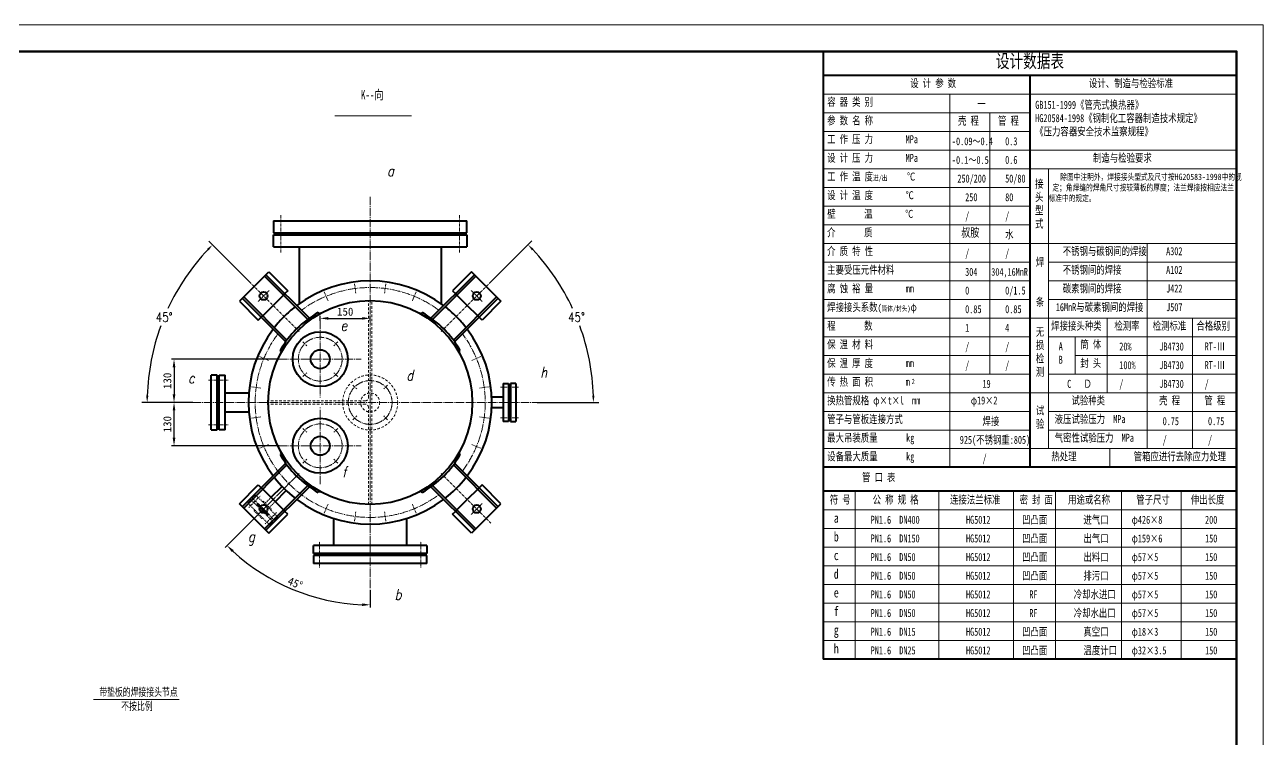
# Model space of a CAD drawing. Extents: x 371 to 12807, y -1551 to 3910.
# Drawn here: x 9093 to 12807, y 1765 to 3910 of the extents above; entities that cross this region are included whole.
import ezdxf

# ---------------------------------------------------------------- set-up
doc = ezdxf.new("R2010")
doc.units = 0
doc.header["$LTSCALE"] = 10
doc.header["$PDMODE"] = 1
for name, pattern in [('XX-L', [1.25, 0.75, -0.5]), ('XX-S', [0.5, 0.3, -0.2]), ('ZXX-L', [3.28, 2.5, -0.3, 0.18, -0.3]), ('ZXX-S', [1.27, 0.75, -0.2, 0.12, -0.2])]:
    doc.linetypes.add(name, pattern=pattern)
doc.layers.get('Defpoints').update_dxf_attribs({"linetype": 'CONTINUOUS'})
doc.layers.add('7标注层', color=4, linetype='CONTINUOUS')
for name, color, linetype, lineweight in [('A 粗实线', 1, 'CONTINUOUS', 40), ('B 细实线', 7, 'CONTINUOUS', 18), ('C 文 字', 2, 'CONTINUOUS', 20), ('D 短中心线', 3, 'ZXX-S', 18), ('E 长中心线', 3, 'ZXX-L', 18), ('F 短虚线', 6, 'XX-S', 20), ('G 长虚线', 6, 'XX-L', 20), ('J 标注尺寸', 2, 'CONTINUOUS', 18)]:
    doc.layers.add(name, color=color, linetype=linetype, lineweight=lineweight)
doc.styles.add('HZTXT', font='SIMFANG.TTF', dxfattribs={"width": 0.75})
doc.styles.add('ITALICT', font='ITALICT.shx', dxfattribs={"width": 0.7})
doc.styles.get("Standard").update_dxf_attribs({"font": 'SIMFANG.TTF'})
doc.styles.add('TH_GBDIM', font='romans.shx', dxfattribs={"width": 0.8, "bigfont": 'gbcbig.shx'})
doc.styles.add('标题中文', font='SIMFANG.TTF', dxfattribs={"width": 0.7})
doc.dimstyles.new('TH_GBDIM', dxfattribs={"dimscale": 8, "dimtxt": 3.5, "dimasz": 2.5, "dimexe": 2, "dimexo": 0, "dimgap": 1.5, "dimtad": 1, "dimtih": 1, "dimtoh": 1, "dimdec": 1, "dimzin": 0, "dimdsep": 46, "dimtxsty": 'TH_GBDIM', "dimcen": 2.5, "dimclrd": 130, "dimclre": 130, "dimclrt": 3, "dimadec": 0, "dimazin": 2, "dimtfac": 0.714286, "dimtdec": 1, "dimtmove": 0, "dimatfit": 3, "dimfxl": 0, "dimtolj": 1, "dimtzin": 0, "dimlwd": -1, "dimlwe": -1, "dimarcsym": 0})
doc.dimstyles.new('通用标注4.0', dxfattribs={"dimscale": 8, "dimtxt": 3, "dimasz": 3, "dimexe": 1, "dimexo": 0, "dimgap": 1, "dimtad": 1, "dimdec": 0, "dimzin": 0, "dimdsep": 46, "dimtxsty": 'Standard', "dimcen": 0, "dimadec": 0, "dimazin": 0, "dimtfac": 0.375, "dimtdec": 0, "dimtmove": 2, "dimatfit": 3, "dimfxl": 0, "dimtzin": 0, "dimarcsym": 0})

# ---------------------------------------------------------------- blocks, each defined once
blk = doc.blocks.new('*D67')
at = {"layer": 'C 文 字', "color": 0, "lineweight": -2}
for p, q in [((9776.6, 2424), (9693.7, 2341)), ((10128.7, 2213.2), (10128.7, 2160.8))]:
    blk.add_line(p, q, dxfattribs=at)
blk.add_arc((10128.7, 2776), 607.2, 227.2649, 267.7351, dxfattribs=at)
at = {"layer": 'C 文 字', "color": 0}
for points in [[(9713.8, 2327.1), (9719.4, 2332.9), (9699.3, 2346.7)], [(10104.7, 2173.3), (10104.6, 2165.3), (10128.7, 2168.8)]]:
    blk.add_solid(points, dxfattribs=at)
at = {"layer": 'Defpoints', "color": 0}
for p in [(10128.7, 3425.8), (9912.3, 2559.6), (9776.6, 2424), (9825.1, 2250.2), (10128.7, 2213.2)]:
    blk.add_point(p, dxfattribs=at)
at = {"layer": 'C 文 字', "color": 0, "insert": (9904, 2233.5), "char_height": 24, "attachment_point": 5, "rotation": 337.5}
blk.add_mtext('45°', dxfattribs=at)
blk = doc.blocks.new('*D62')
at = {"layer": '7标注层', "color": 130}
for p, q in [((9766.6, 3138), (9644.4, 3260.3)), ((9596.9, 2776), (9443.7, 2776))]:
    blk.add_line(p, q, dxfattribs=at)
for start, end in [(136.7132, 155.0674), (159.8906, 178.2868)]:
    blk.add_arc((10128.7, 2776), 668.9, start, end, dxfattribs=at)
for points in [[(9639.3, 3237), (9644.1, 3232.3), (9655.7, 3249)], [(9463.4, 2796), (9456.7, 2796.1), (9459.7, 2776)]]:
    blk.add_solid(points, dxfattribs=at)
at = {"layer": 'Defpoints', "color": 0}
for p in [(9766.6, 3138), (9549.4, 3110.5), (9916.5, 2988.1), (9596.9, 2776), (10629.7, 2776)]:
    blk.add_point(p, dxfattribs=at)
at = {"layer": '7标注层', "color": 3, "insert": (9510.7, 3032), "char_height": 28, "attachment_point": 5, "style": 'TH_GBDIM'}
blk.add_mtext('\\A1;45%%d{}{}', dxfattribs=at)
blk = doc.blocks.new('*D63')
at = {"layer": '7标注层', "color": 130}
for p, q in [((10490.7, 3138), (10613.4, 3260.8)), ((10629.7, 2776), (10814.2, 2776))]:
    blk.add_line(p, q, dxfattribs=at)
for start, end in [(24.9302, 43.2885), (1.7115, 20.1118)]:
    blk.add_arc((10128.7, 2776), 669.6, start, end, dxfattribs=at)
for points in [[(10613.7, 3232.8), (10618.4, 3237.4), (10602.1, 3249.5)], [(10801.3, 2796.1), (10794.6, 2796), (10798.2, 2776)]]:
    blk.add_solid(points, dxfattribs=at)
at = {"layer": 'Defpoints', "color": 0}
for p in [(10490.7, 3138), (10340.8, 2988.1), (10775.4, 2949.3), (9596.9, 2776), (10629.7, 2776)]:
    blk.add_point(p, dxfattribs=at)
at = {"layer": '7标注层', "color": 3, "insert": (10747.3, 3032.2), "char_height": 28, "attachment_point": 5, "style": 'TH_GBDIM'}
blk.add_mtext('\\A1;45%%d{}{}', dxfattribs=at)
blk = doc.blocks.new('*D64')
at = {"layer": 'C 文 字', "color": 0, "lineweight": -2}
for p, q in [((9978.9, 3021.3), (9978.9, 3036.5)), ((10002.9, 3028.5), (10104.7, 3028.5)), ((10128.7, 3021.3), (10128.7, 3036.5))]:
    blk.add_line(p, q, dxfattribs=at)
at = {"layer": 'C 文 字', "color": 0}
for points in [[(10002.9, 3032.5), (10002.9, 3024.5), (9978.9, 3028.5)], [(10104.7, 3032.5), (10104.7, 3024.5), (10128.7, 3028.5)]]:
    blk.add_solid(points, dxfattribs=at)
at = {"layer": 'Defpoints', "color": 0}
for p in [(9978.9, 3021.3), (10128.7, 3028.5), (10128.7, 3021.3)]:
    blk.add_point(p, dxfattribs=at)
at = {"layer": 'C 文 字', "color": 0, "insert": (10053.8, 3048.5), "char_height": 24, "attachment_point": 5}
blk.add_mtext('150', dxfattribs=at)
blk = doc.blocks.new('*D65')
at = {"layer": 'C 文 字', "color": 0, "lineweight": -2}
for p, q in [((9855.8, 2906), (9532.3, 2906)), ((9540.3, 2882), (9540.3, 2800)), ((9596.9, 2776), (9532.3, 2776))]:
    blk.add_line(p, q, dxfattribs=at)
at = {"layer": 'C 文 字', "color": 0}
for points in [[(9536.3, 2882), (9544.3, 2882), (9540.3, 2906)], [(9536.3, 2800), (9544.3, 2800), (9540.3, 2776)]]:
    blk.add_solid(points, dxfattribs=at)
at = {"layer": 'Defpoints', "color": 0}
for p in [(9855.8, 2906), (9540.3, 2776), (9596.9, 2776)]:
    blk.add_point(p, dxfattribs=at)
at = {"layer": 'C 文 字', "color": 0, "insert": (9520.3, 2841), "char_height": 24, "attachment_point": 5, "rotation": 90}
blk.add_mtext('130', dxfattribs=at)
blk = doc.blocks.new('*D66')
at = {"layer": 'C 文 字', "color": 0, "lineweight": -2}
for p, q in [((9596.9, 2776), (9532.3, 2776)), ((9540.3, 2670), (9540.3, 2752)), ((9855.8, 2646), (9532.3, 2646))]:
    blk.add_line(p, q, dxfattribs=at)
at = {"layer": 'C 文 字', "color": 0}
for points in [[(9536.3, 2752), (9544.3, 2752), (9540.3, 2776)], [(9536.3, 2670), (9544.3, 2670), (9540.3, 2646)]]:
    blk.add_solid(points, dxfattribs=at)
at = {"layer": 'Defpoints', "color": 0}
for p in [(9540.3, 2776), (9596.9, 2776), (9855.8, 2646)]:
    blk.add_point(p, dxfattribs=at)
at = {"layer": 'C 文 字', "color": 0, "insert": (9520.3, 2711), "char_height": 24, "attachment_point": 5, "rotation": 90}
blk.add_mtext('130', dxfattribs=at)

msp = doc.modelspace()

# ---------------------------------------------------------------- linework, layer by layer
at = {"layer": 'A 粗实线'}
for p, q in [((11487.21, 3829.6), (11487.21, 2005.51)), ((12727.21, 3757.46), (11487.21, 3757.46)), ((12107.21, 3757.46), (12107.21, 2581.46)), ((9838.66, 3321.01), (10418.66, 3321.01)), ((9838.66, 3321.01), (9838.66, 3285.01)), ((10418.66, 3285.01), (10418.66, 3321.01)), ((9838.66, 3285.01), (10418.66, 3285.01)), ((9838.66, 3279.01), (10418.66, 3279.01)), ((9838.66, 3243.01), (9838.66, 3279.01)), ((9883.66, 3285.01), (9883.66, 3282.01)), ((9883.66, 3282.01), (10373.66, 3282.01)), ((9883.66, 3282.01), (10373.66, 3282.01)), ((9883.66, 3279.01), (9883.66, 3282.01)), ((10373.66, 3282.01), (10373.66, 3285.01)), ((10373.66, 3282.01), (10373.66, 3279.01)), ((10418.66, 3279.01), (10418.66, 3243.01)), ((9838.66, 3243.01), (10418.66, 3243.01)), ((9915.66, 3243.01), (9915.66, 3072.42)), ((10341.66, 3243.01), (10341.66, 3072.42)), ((9780.77, 3123.91), (9824.96, 3168.1)), ((9946.25, 3029.13), (9816.12, 3159.26)), ((9824.96, 3168.1), (9881.53, 3111.53)), ((10311.07, 3029.13), (10441.2, 3159.26)), ((10432.36, 3168.1), (10375.8, 3111.53)), ((10476.56, 3123.91), (10432.36, 3168.1)), ((9780.77, 3123.91), (9736.57, 3079.71)), ((9941.36, 3025.54), (9811.88, 3155.02)), ((10315.96, 3025.54), (10445.45, 3155.02)), ((10476.56, 3123.91), (10520.75, 3079.71)), ((9875.54, 2958.42), (9745.41, 3088.55)), ((9879.14, 2963.31), (9749.65, 3092.79)), ((9868.45, 3098.45), (9837.33, 3067.34)), ((9872.69, 3102.69), (9868.45, 3098.45)), ((9881.53, 3111.53), (9872.69, 3102.69)), ((10375.8, 3111.53), (10384.63, 3102.69)), ((10378.19, 2963.31), (10507.67, 3092.79)), ((10381.78, 2958.42), (10511.91, 3088.55)), ((10384.63, 3102.69), (10388.88, 3098.45)), ((10388.88, 3098.45), (10419.99, 3067.34)), ((9736.57, 3079.71), (9793.14, 3023.14)), ((9806.22, 3036.23), (9837.33, 3067.34)), ((9975.57, 3040.96), (9972.56, 3046.15)), ((10281.76, 3040.96), (10284.76, 3046.15)), ((10451.1, 3036.23), (10419.99, 3067.34)), ((10520.75, 3079.71), (10464.18, 3023.14)), ((9793.14, 3023.14), (9801.98, 3031.98)), ((9801.98, 3031.98), (9806.22, 3036.23)), ((10455.35, 3031.98), (10451.1, 3036.23)), ((10464.18, 3023.14), (10455.35, 3031.98)), ((9863.71, 2929.11), (9858.52, 2932.11)), ((10393.61, 2929.11), (10398.81, 2932.11)), ((9651.66, 2693.51), (9651.66, 2858.51)), ((9669.66, 2858.51), (9651.66, 2858.51)), ((9669.66, 2693.51), (9669.66, 2858.51)), ((9672.66, 2827.01), (9669.66, 2827.01)), ((9672.66, 2725.01), (9672.66, 2827.01)), ((9672.66, 2827.01), (9675.66, 2827.01)), ((9672.66, 2725.01), (9672.66, 2827.01)), ((9675.66, 2693.51), (9675.66, 2858.51)), ((9675.66, 2858.51), (9693.66, 2858.51)), ((9693.66, 2693.51), (9693.66, 2858.51)), ((10527.98, 2833.51), (10527.98, 2718.51)), ((10527.98, 2833.51), (10543.98, 2833.51)), ((10543.98, 2833.51), (10543.98, 2718.51)), ((10549.98, 2833.51), (10549.98, 2718.51)), ((10565.98, 2833.51), (10549.98, 2833.51)), ((10565.98, 2833.51), (10565.98, 2718.51)), ((9693.66, 2804.51), (9764.78, 2804.51)), ((10527.98, 2792.01), (10493.31, 2792.01)), ((10543.98, 2810.01), (10546.98, 2810.01)), ((10546.98, 2810.01), (10546.98, 2742.01)), ((10546.98, 2810.01), (10546.98, 2742.01)), ((10549.98, 2810.01), (10546.98, 2810.01)), ((10527.98, 2760.01), (10493.31, 2760.01)), ((9669.66, 2725.01), (9672.66, 2725.01)), ((9675.66, 2725.01), (9672.66, 2725.01)), ((9693.66, 2747.51), (9764.78, 2747.51)), ((10543.98, 2718.51), (10527.98, 2718.51)), ((10546.98, 2742.01), (10543.98, 2742.01)), ((10546.98, 2742.01), (10549.98, 2742.01)), ((10549.98, 2718.51), (10565.98, 2718.51)), ((9651.66, 2693.51), (9669.66, 2693.51)), ((9693.66, 2693.51), (9675.66, 2693.51)), ((9863.71, 2622.92), (9858.52, 2619.91)), ((10393.61, 2622.92), (10398.81, 2619.91)), ((9875.54, 2593.6), (9745.41, 2463.47)), ((9879.14, 2588.71), (9749.65, 2459.23)), ((10378.19, 2588.71), (10507.67, 2459.23)), ((10381.78, 2593.6), (10511.91, 2463.47)), ((12727.21, 2581.46), (11487.21, 2581.46)), ((9736.57, 2472.31), (9793.14, 2528.88)), ((9793.14, 2528.88), (9801.98, 2520.04)), ((9941.36, 2526.49), (9811.88, 2397)), ((10315.96, 2526.49), (10445.45, 2397)), ((10464.18, 2528.88), (10455.35, 2520.04)), ((10520.75, 2472.31), (10464.18, 2528.88)), ((9801.98, 2520.04), (9806.22, 2515.8)), ((9801.98, 2520.04), (9806.22, 2515.8)), ((9806.22, 2515.8), (9837.33, 2484.68)), ((9806.22, 2515.8), (9837.33, 2484.68)), ((9946.25, 2522.89), (9816.12, 2392.76)), ((9830.97, 2491.05), (9864.28, 2524.36)), ((9843.7, 2478.32), (9877.01, 2511.63)), ((9975.57, 2511.06), (9972.56, 2505.87)), ((10281.76, 2511.06), (10284.76, 2505.87)), ((10311.07, 2522.89), (10441.2, 2392.76)), ((10451.1, 2515.8), (10419.99, 2484.68)), ((10455.35, 2520.04), (10451.1, 2515.8)), ((12727.21, 2509.51), (11487.21, 2509.51)), ((9780.77, 2428.11), (9736.57, 2472.31)), ((9822.13, 2437.66), (9790.31, 2469.48)), ((9812.59, 2447.21), (9799.86, 2459.93)), ((9812.59, 2447.21), (9799.86, 2459.93)), ((9868.45, 2453.57), (9837.33, 2484.68)), ((9868.45, 2453.57), (9837.33, 2484.68)), ((9872.69, 2449.33), (9868.45, 2453.57)), ((10384.63, 2449.33), (10388.88, 2453.57)), ((10388.88, 2453.57), (10419.99, 2484.68)), ((10476.56, 2428.11), (10520.75, 2472.31)), ((9780.77, 2428.11), (9824.96, 2383.92)), ((9824.96, 2383.92), (9881.53, 2440.49)), ((9827.79, 2407.96), (9837.69, 2417.86)), ((9851.83, 2432), (9841.93, 2422.1)), ((9881.53, 2440.49), (9872.69, 2449.33)), ((10019.16, 2347.01), (10019.16, 2427.82)), ((10238.16, 2347.01), (10238.16, 2427.82)), ((10375.8, 2440.49), (10384.63, 2449.33)), ((10432.36, 2383.92), (10375.8, 2440.49)), ((10476.56, 2428.11), (10432.36, 2383.92)), ((10298.66, 2347.01), (9958.66, 2347.01)), ((9958.66, 2323.01), (9958.66, 2347.01)), ((10298.66, 2347.01), (10298.66, 2323.01)), ((10298.66, 2323.01), (9958.66, 2323.01)), ((10298.66, 2317.01), (9958.66, 2317.01)), ((9958.66, 2317.01), (9958.66, 2293.01)), ((9994.66, 2320.01), (9994.66, 2323.01)), ((10262.66, 2320.01), (9994.66, 2320.01)), ((10262.66, 2320.01), (9994.66, 2320.01)), ((9994.66, 2320.01), (9994.66, 2317.01)), ((10262.66, 2323.01), (10262.66, 2320.01)), ((10262.66, 2317.01), (10262.66, 2320.01)), ((10298.66, 2293.01), (10298.66, 2317.01)), ((10298.66, 2293.01), (9958.66, 2293.01)), ((12727.21, 2005.51), (11487.21, 2005.51))]:
    msp.add_line(p, q, dxfattribs=at)
at = {"layer": 'A 粗实线', "color": 5, "lineweight": 120}
msp.add_lwpolyline([(6279.21, -762.4), (12727.21, -762.4), (12727.21, 3829.6), (6279.21, 3829.6)], close=True, dxfattribs=at)
at = {"layer": 'A 粗实线'}
for centre, radius in [((9809.05, 3095.62), 12), ((9809.05, 3095.62), 12), ((10448.27, 3095.62), 12), ((10448.27, 3095.62), 12), ((10128.66, 2776.01), 306), ((9978.87, 2906.01), 82.5), ((9978.87, 2906.01), 28.5), ((9978.87, 2646.01), 82.5), ((9978.87, 2646.01), 28.5), ((9809.05, 2456.4), 12), ((9809.05, 2456.4), 12), ((10448.27, 2456.4), 12), ((10448.27, 2456.4), 12)]:
    msp.add_circle(centre, radius, dxfattribs=at)
for radius, start, end in [(365, 52.87349, 127.12651), (365, 128.07627, 135), (312, 120.02071, 135), (312, 45, 59.97929), (365, 45, 51.92373), (365, 135, 141.92373), (365, 38.07627, 45), (365, 142.87349, 217.12651), (312, 135, 149.97929), (312, 30.02071, 45), (365, 322.87349, 37.12651), (312, 210.02071, 225), (312, 315, 329.97929), (365, 218.07627, 231.92373), (312, 225, 239.97929), (312, 300.02071, 315), (365, 308.07627, 321.92373), (365, 232.87349, 307.12651)]:
    msp.add_arc((10128.66, 2776.01), radius, start, end, dxfattribs=at)
at = {"layer": 'B 细实线'}
for p, q in [((12727.21, 3701.46), (11487.21, 3701.46)), ((11867.21, 3701.46), (11867.21, 2581.46)), ((12107.21, 3645.46), (11487.21, 3645.46)), ((11987.21, 3645.46), (11987.21, 2861.46)), ((12107.21, 3589.46), (11487.21, 3589.46)), ((12727.21, 3533.46), (11487.21, 3533.46)), ((12727.21, 3477.46), (11487.21, 3477.46)), ((12163.21, 3477.46), (12163.21, 2637.46)), ((12107.21, 3421.46), (11487.21, 3421.46)), ((12107.21, 3365.46), (11487.21, 3365.46)), ((12107.21, 3309.46), (11487.21, 3309.46)), ((12727.21, 3253.46), (11487.21, 3253.46)), ((12459.21, 3253.46), (12459.21, 2637.46)), ((12107.21, 3197.46), (11487.21, 3197.46)), ((12727.21, 3197.46), (12163.21, 3197.46)), ((12107.21, 3141.46), (11487.21, 3141.46)), ((12727.21, 3141.46), (12163.21, 3141.46)), ((12107.21, 3085.46), (11487.21, 3085.46)), ((12727.21, 3085.46), (12163.21, 3085.46)), ((12163.21, 3029.46), (11487.21, 3029.46)), ((12727.21, 3029.46), (12163.21, 3029.46)), ((12727.21, 3029.46), (12163.21, 3029.46)), ((12339.21, 3029.46), (12339.21, 2805.46)), ((12595.21, 3029.46), (12595.21, 2637.46)), ((12107.21, 2973.46), (11487.21, 2973.46)), ((12727.21, 2973.46), (12163.21, 2973.46)), ((12243.21, 2973.46), (12243.21, 2861.46)), ((12107.21, 2917.46), (11487.21, 2917.46)), ((12727.21, 2917.46), (12243.21, 2917.46)), ((12107.21, 2861.46), (11487.21, 2861.46)), ((12727.21, 2861.46), (12163.21, 2861.46)), ((12727.21, 2805.46), (11487.21, 2805.46)), ((12107.21, 2749.46), (11487.21, 2749.46)), ((12727.21, 2749.46), (12163.21, 2749.46)), ((12107.21, 2693.46), (11487.21, 2693.46)), ((12727.21, 2693.46), (12163.21, 2693.46)), ((12727.21, 2693.46), (12163.21, 2693.46)), ((12727.21, 2637.46), (11487.21, 2637.46)), ((12346.94, 2637.46), (12346.94, 2581.46)), ((11583.21, 2509.51), (11583.21, 2005.51)), ((11834.42, 2509.51), (11834.42, 2005.51)), ((12057.89, 2509.51), (12057.89, 2005.51)), ((12184.3, 2509.51), (12184.3, 2005.51)), ((12382.16, 2509.51), (12382.16, 2005.51)), ((12560.82, 2509.51), (12560.82, 2005.51)), ((12727.21, 2453.51), (11487.21, 2453.51)), ((12727.21, 2397.51), (11487.21, 2397.51)), ((12727.21, 2341.51), (11487.21, 2341.51)), ((12727.21, 2285.51), (11487.21, 2285.51)), ((12727.21, 2229.51), (11487.21, 2229.51)), ((12727.21, 2173.51), (11487.21, 2173.51)), ((12727.21, 2117.51), (11487.21, 2117.51)), ((12727.21, 2061.51), (11487.21, 2061.51))]:
    msp.add_line(p, q, dxfattribs=at)
msp.add_lwpolyline([(6079.21, -842.4), (12807.21, -842.4), (12807.21, 3909.6), (6079.21, 3909.6)], close=True, dxfattribs=at)
at = {"layer": 'C 文 字'}
msp.add_line((10022.37, 3636.21), (10252.79, 3636.21), dxfattribs=at)
at = {"layer": 'D 短中心线'}
for p, q in [((9861.16, 3267.01), (9861.16, 3339.01)), ((10396.16, 3267.01), (10396.16, 3339.01)), ((9861.16, 3297.01), (9861.16, 3225.01)), ((10396.16, 3297.01), (10396.16, 3225.01)), ((9766.62, 3138.05), (9916.53, 2988.14)), ((10081.74, 3132.4), (10085.52, 3103.72)), ((10175.58, 3132.4), (10171.81, 3103.72)), ((10490.7, 3138.05), (10340.79, 2988.14)), ((9809.05, 3095.62), (9792.08, 3078.65)), ((9809.05, 3095.62), (9826.02, 3112.59)), ((9991.1, 3108.11), (10002.17, 3081.38)), ((10266.22, 3108.11), (10255.15, 3081.38)), ((10448.27, 3095.62), (10431.3, 3112.59)), ((10448.27, 3095.62), (10465.24, 3078.65)), ((9926.47, 2958.41), (9938.35, 2946.53)), ((10031.27, 2958.41), (10019.39, 2946.53)), ((9796.56, 2913.57), (9823.29, 2902.5)), ((10460.76, 2913.57), (10434.04, 2902.5)), ((9926.47, 2853.61), (9938.35, 2865.49)), ((10031.27, 2853.61), (10019.39, 2865.49)), ((9678.66, 2842.76), (9642.66, 2842.76)), ((9666.66, 2842.76), (9702.66, 2842.76)), ((10076.27, 2828.41), (10088.14, 2816.53)), ((10181.06, 2828.41), (10169.18, 2816.53)), ((9772.27, 2822.93), (9800.96, 2819.15)), ((10485.05, 2822.93), (10456.37, 2819.15)), ((10551.98, 2821.76), (10519.98, 2821.76)), ((10541.98, 2821.76), (10573.98, 2821.76)), ((9772.27, 2729.09), (9800.96, 2732.87)), ((10076.27, 2723.61), (10088.14, 2735.49)), ((10181.06, 2723.61), (10169.18, 2735.49)), ((10485.05, 2729.09), (10456.37, 2732.87)), ((10551.98, 2730.26), (10519.98, 2730.26)), ((10541.98, 2730.26), (10573.98, 2730.26)), ((9678.66, 2709.26), (9642.66, 2709.26)), ((9666.66, 2709.26), (9702.66, 2709.26)), ((9926.47, 2698.41), (9938.35, 2686.53)), ((10031.27, 2698.41), (10019.39, 2686.53)), ((9796.56, 2638.45), (9823.29, 2649.52)), ((10460.76, 2638.45), (10434.04, 2649.52)), ((9926.47, 2593.61), (9938.35, 2605.49)), ((10031.27, 2593.61), (10019.39, 2605.49)), ((9766.62, 2413.97), (9916.53, 2563.88)), ((10490.7, 2413.97), (10340.79, 2563.88)), ((9778.64, 2475.49), (9798.44, 2495.29)), ((9784.3, 2481.15), (9764.5, 2461.35)), ((9809.05, 2456.4), (9792.08, 2473.37)), ((9809.05, 2456.4), (9826.02, 2439.43)), ((9991.1, 2443.91), (10002.17, 2470.64)), ((10266.22, 2443.91), (10255.15, 2470.64)), ((10448.27, 2456.4), (10431.3, 2439.43)), ((10448.27, 2456.4), (10465.24, 2473.37)), ((9833.8, 2431.65), (9814, 2411.85)), ((9828.14, 2425.99), (9847.94, 2445.79)), ((10081.74, 2419.62), (10085.52, 2448.3)), ((10175.58, 2419.62), (10171.81, 2448.3)), ((9976.66, 2311.01), (9976.66, 2359.01)), ((10280.66, 2311.01), (10280.66, 2359.01)), ((9976.66, 2329.01), (9976.66, 2281.01)), ((10280.66, 2329.01), (10280.66, 2281.01))]:
    msp.add_line(p, q, dxfattribs=at)
at = {"layer": 'E 长中心线'}
for p, q in [((10128.66, 3393.13), (10128.66, 2213.22)), ((9978.87, 3021.3), (9978.87, 2790.72)), ((9855.83, 2906.01), (10101.91, 2906.01)), ((9596.94, 2776.01), (10629.73, 2776.01)), ((9978.87, 2530.72), (9978.87, 2761.3)), ((9855.83, 2646.01), (10101.91, 2646.01)), ((9912.29, 2559.64), (9776.6, 2423.95))]:
    msp.add_line(p, q, dxfattribs=at)
for centre in [(9978.87, 2906.01), (10128.66, 2776.01), (9978.87, 2646.01)]:
    msp.add_circle(centre, 65.7, dxfattribs=at)
for start, end in [(53.33308, 126.66692), (143.33308, 306.66692), (323.33308, 36.66692)]:
    msp.add_arc((10128.66, 2776.01), 345, start, end, dxfattribs=at)
at = {"layer": 'F 短虚线'}
for p, q in [((9774.75, 2489.28), (9784.65, 2499.18)), ((9774.75, 2489.28), (9841.93, 2422.1)), ((9851.83, 2432), (9784.65, 2499.18)), ((9830.97, 2491.05), (9814, 2474.08)), ((9770.51, 2485.04), (9760.61, 2475.14)), ((9827.79, 2407.96), (9760.61, 2475.14)), ((9770.51, 2485.04), (9837.69, 2417.86)), ((9781.83, 2453.92), (9780.23, 2451.27)), ((9790.31, 2469.48), (9788.19, 2467.36)), ((9790.31, 2469.48), (9792.43, 2471.6)), ((9822.13, 2437.66), (9790.31, 2469.48)), ((9805.87, 2477.97), (9808.52, 2479.56)), ((9832.21, 2455.87), (9808.52, 2479.56)), ((9843.7, 2478.32), (9826.73, 2461.35)), ((9830.62, 2453.22), (9832.21, 2455.87)), ((9803.92, 2427.58), (9780.23, 2451.27)), ((9806.57, 2429.18), (9803.92, 2427.58)), ((9820.01, 2435.54), (9822.13, 2437.66)), ((9824.25, 2439.78), (9822.13, 2437.66))]:
    msp.add_line(p, q, dxfattribs=at)
at = {"layer": 'G 长虚线'}
for p, q in [((10123.66, 2791.01), (10123.66, 3081.97)), ((10133.66, 2470.05), (10133.66, 3081.97)), ((10113.66, 2781.01), (9822.7, 2781.01)), ((10113.66, 2771.01), (9822.7, 2771.01)), ((10123.66, 2470.05), (10123.66, 2761.01))]:
    msp.add_line(p, q, dxfattribs=at)
for radius in [82.5, 28.5]:
    msp.add_circle((10128.66, 2776.01), radius, dxfattribs=at)
for centre, start, end in [((10113.66, 2791.01), 270, 0), ((10113.66, 2761.01), 0, 90)]:
    msp.add_arc(centre, 10, start, end, dxfattribs=at)
at = {"layer": 'J 标注尺寸'}
msp.add_line((9298.76, 1885.14), (9555.83, 1885.14), dxfattribs=at)

# ---------------------------------------------------------------- texts
at = {"layer": 'C 文 字'}
for s, height, style, width, p in [('a', 32, 'ITALICT', 0.8, (10179.54, 3455.05)), ('e', 32, 'ITALICT', 0.8, (10039.92, 2990.88)), ('d', 32, 'ITALICT', 0.8, (10237.34, 2841.68)), ('h', 32, 'ITALICT', 0.8, (10639.18, 2850.6)), ('c', 32, 'ITALICT', 0.8, (9582.73, 2833.65)), ('f', 32, 'ITALICT', 0.8, (10045.22, 2551.59)), ('g', 32, 'ITALICT', 0.8, (9762.24, 2357.75)), ('b', 32, 'ITALICT', 0.8, (10202.09, 2183.88)), ('带垫板的焊接接头节点', 24, '标题中文', 0.7, (9316.13, 1895.35)), ('不按比例', 24, '标题中文', 0.7, (9382, 1852.74))]:
    msp.add_text(s, height=height, dxfattribs=dict(at, style=style, width=width)).set_placement(p)
at = {"layer": 'C 文 字', "attachment_point": 1, "style": 'HZTXT'}
for s, insert, char_height, width in [('设计数据表', (12005.22, 3820.52), 40, 620), ('设 计 参 数', (11748.49, 3746.11), 24, 384), ('设计、制造与检验标准', (12284.42, 3746.11), 24, 384), ('容 器 类 别', (11499.29, 3690.11), 24, 384), ('GB151-1999《管壳式换热器》\\PHG20584-1998《钢制化工容器制造技术规定》\\P《压力容器安全技术监察规程》', (12123.34, 3681.32), 24, 620), ('一', (11949.82, 3684.07), 24, 384), ('参 数 名 称', (11499.29, 3634.11), 24, 384), ('壳 程', (11891.7, 3633.47), 24, 384), ('管 程', (12011.7, 3633.47), 24, 384), ('工 作 压 力        MPa', (11499.29, 3578.11), 24, 384), ('-0.09～0.4', (11873.43, 3571.32), 23.04, 368.6), ('0.3', (12033.23, 3572.07), 24, 384), ('设 计 压 力        MPa', (11499.29, 3522.11), 24, 384), ('-0.1～0.5', (11873.43, 3515.32), 23.04, 368.6), ('0.6', (12033.23, 3516.07), 24, 384), (' 制造与检验要求', (12284.42, 3522.11), 24, 384), ('工 作 温 度{\\H0.6667x;进/出      }℃', (11499.29, 3466.11), 24, 384), ('250/200', (11889.93, 3460.07), 24, 384), ('50/80', (12033.23, 3460.07), 24, 384), ('   除图中注明外，焊接接头型式及尺寸按HG20583-1998中的规\\P 定；角焊缝的焊角尺寸按较薄板的厚度；法兰焊接按相应法兰标准中的规定。', (12163.21, 3462.74), 19.2, 564), ('接\\P头\\P型\\P式', (12122.92, 3444.39), 24, 384), ('设 计 温 度        ℃', (11499.29, 3410.11), 24, 384), ('250', (11913.23, 3404.07), 24, 384), ('80', (12033.23, 3404.07), 24, 384), ('壁       温        ℃', (11499.29, 3354.11), 24, 384), ('/', (11913.23, 3348.07), 24, 384), ('/', (12033.23, 3348.07), 24, 384), ('介       质', (11499.29, 3298.11), 24, 384), (' 叔胺', (11888.19, 3299.03), 25.92, 414.75), ('水', (12033.23, 3292.07), 24, 384), ('介 质 特 性', (11499.29, 3242.11), 24, 384), ('/', (11913.23, 3236.07), 24, 384), ('/', (12033.23, 3236.07), 24, 384), ('不锈钢与碳钢间的焊接', (12205.87, 3242.11), 24, 384), ('A302', (12515.98, 3242.11), 24, 384), ('焊\\P\\P\\P条', (12125.22, 3209.72), 24, 384), ('主要受压元件材料', (11499.29, 3186.11), 24, 384), ('304', (11913.23, 3180.07), 24, 384), ('304,16MnR', (11991.5, 3179.37), 22.8, 364.8), ('不锈钢间的焊接', (12205.87, 3186.11), 24, 384), ('A102', (12515.98, 3186.11), 24, 384), ('腐 蚀 裕 量        mm', (11499.29, 3130.11), 24, 384), ('0', (11913.23, 3124.07), 24, 384), ('0/1.5', (12033.23, 3124.07), 24, 384), ('碳素钢间的焊接', (12205.87, 3130.11), 24, 384), ('J422', (12515.98, 3130.11), 24, 384), ('焊接接头系数{\\H0.8333x;(\\H0.8x;筒体/封头)}φ{\\H0.8333x;        } ', (11499.29, 3074.11), 24, 384), ('0.85', (11913.23, 3068.07), 24, 384), ('0.85', (12033.23, 3068.07), 24, 384), ('16MnR与碳素钢间的焊接', (12185.11, 3074.11), 24, 384), ('J507', (12515.98, 3074.11), 24, 384), ('程       数 ', (11499.29, 3018.11), 24, 384), ('1', (11913.23, 3012.07), 24, 384), ('4', (12033.23, 3012.07), 24, 384), ('焊接接头种类', (12171.22, 3018.11), 24, 384), ('检测率', (12360.74, 3018.11), 24, 384), ('检测标准', (12475.66, 3018.11), 24, 384), ('合格级别', (12606.71, 3018.11), 24, 384), ('无\\P损\\P检\\P测', (12125.22, 2999.99), 24, 384), ('保 温 材 料', (11499.29, 2962.11), 24, 384), ('/', (11913.23, 2956.07), 24, 384), ('/', (12033.23, 2956.07), 24, 384), ('A\\PB', (12193.77, 2956.36), 24, 384), ('筒 体', (12258.69, 2962.11), 24, 384), ('20%', (12375.48, 2956.07), 24, 384), ('JB4730', (12495.48, 2956.07), 24, 384), ('RT-Ⅲ', (12631.48, 2956.07), 24, 384), ('保 温 厚 度        mm', (11499.29, 2906.11), 24, 384), ('/', (11913.23, 2900.07), 24, 384), ('/', (12033.23, 2900.07), 24, 384), ('封 头', (12258.69, 2906.11), 24, 384), ('100%', (12375.48, 2900.07), 24, 384), ('JB4730', (12495.48, 2900.07), 24, 384), ('RT-Ⅲ', (12631.48, 2900.07), 24, 384), ('传 热 面 积        m ', (11499.29, 2850.11), 24, 384), ('2', (11752.41, 2847.31), 16, 384), ('19', (11965.16, 2844.07), 24, 384), ('C   Ｄ', (12219.19, 2844.07), 24, 384), ('/', (12375.48, 2844.07), 24, 384), ('JB4730', (12495.48, 2844.07), 24, 384), ('/', (12631.48, 2844.07), 24, 384), ('换热管规格 φ×t×l  mm', (11499.29, 2794.11), 24, 384), (' φ19×2  ', (11917.97, 2794.11), 24, 384), ('试验种类', (12231.93, 2794.11), 24, 384), ('壳 程 ', (12494.93, 2794.11), 24, 384), ('管 程 ', (12630.62, 2794.11), 24, 384), ('试\\P验', (12125.22, 2763.86), 24, 384), ('管子与管板连接方式', (11499.29, 2738.11), 24, 384), ('焊接', (11965.16, 2732.07), 24, 384), ('液压试验压力  MPa', (12181.68, 2738.11), 24, 384), ('0.75', (12505.53, 2732.07), 24, 384), ('0.75', (12641.53, 2732.07), 24, 384), ('最大吊装质量       kg', (11499.29, 2682.11), 24, 384), ('925(不锈钢重:805)', (11897.18, 2676.07), 24, 384), ('气密性试验压力  MPa', (12181.68, 2682.11), 24, 384), ('/', (12505.53, 2676.07), 24, 384), ('/', (12641.53, 2676.07), 24, 384), ('设备最大质量       kg', (11499.29, 2626.11), 24, 384), ('/', (11965.16, 2620.07), 24, 384), ('热处理', (12171.6, 2626.11), 24, 384), ('管箱应进行去除应力处理', (12418.63, 2626.11), 24, 384), ('管 口 表', (11603.83, 2563.6), 24, 384), (' 符 号', (11495, 2496.46), 24, 384), ('公 称 规 格', (11635.82, 2496.46), 24, 384), ('连接法兰标准', (11867.82, 2496.46), 24, 384), ('密 封 面', (12076.36, 2496.46), 24, 384), ('用途或名称', (12221.96, 2496.46), 24, 384), ('管子尺寸', (12426.23, 2496.46), 24, 384), ('伸出长度', (12589.96, 2496.46), 24, 384), ('a', (11519.29, 2443.84), 28.8, 460.8), ('PN1.6  DN400', (11629.83, 2436.12), 24, 384), ('HG5012', (11915.77, 2436.12), 24, 384), ('凹凸面', (12084.13, 2436.12), 24, 384), ('进气口', (12267.85, 2436.12), 24, 384), ('φ426×8', (12412.66, 2436.12), 24, 384), ('200', (12632.74, 2436.12), 24, 384), ('b', (11519.29, 2387.84), 28.8, 460.8), ('PN1.6  DN150', (11629.83, 2380.12), 24, 384), ('HG5012', (11915.77, 2380.12), 24, 384), ('凹凸面', (12084.13, 2380.12), 24, 384), ('出气口', (12267.85, 2380.12), 24, 384), ('φ159×6', (12412.66, 2380.12), 24, 384), ('150', (12632.74, 2380.12), 24, 384), ('c', (11519.29, 2331.84), 28.8, 460.8), ('PN1.6  DN50', (11629.83, 2324.12), 24, 384), ('HG5012', (11915.77, 2324.12), 24, 384), ('凹凸面', (12084.13, 2324.12), 24, 384), ('出料口', (12267.85, 2324.12), 24, 384), ('φ57×5', (12412.66, 2324.12), 24, 384), ('150', (12632.74, 2324.12), 24, 384), ('d ', (11519.29, 2275.84), 28.8, 460.8), ('PN1.6  DN50', (11629.83, 2268.12), 24, 384), ('HG5012', (11915.77, 2268.12), 24, 384), ('凹凸面', (12084.13, 2268.12), 24, 384), ('排污口', (12267.85, 2268.12), 24, 384), ('φ57×5', (12412.66, 2268.12), 24, 384), ('150', (12632.74, 2268.12), 24, 384), ('e', (11519.29, 2219.84), 28.8, 460.8), ('PN1.6  DN50', (11629.83, 2212.12), 24, 384), ('HG5012', (11915.77, 2212.12), 24, 384), ('RF', (12105.68, 2212.12), 24, 384), ('冷却水进口', (12238.9, 2212.12), 24, 384), ('φ57×5', (12412.66, 2212.12), 24, 384), ('150', (12632.74, 2212.12), 24, 384), ('f', (11519.29, 2163.84), 28.8, 460.8), ('PN1.6  DN50', (11629.83, 2156.12), 24, 384), ('HG5012', (11915.77, 2156.12), 24, 384), ('RF', (12105.68, 2156.12), 24, 384), ('冷却水出口', (12238.9, 2156.12), 24, 384), ('φ57×5', (12412.66, 2156.12), 24, 384), ('150', (12632.74, 2156.12), 24, 384), ('g', (11519.29, 2107.84), 28.8, 460.8), ('PN1.6  DN15', (11629.83, 2100.12), 24, 384), ('HG5012', (11915.77, 2100.12), 24, 384), ('凹凸面', (12084.13, 2100.12), 24, 384), ('真空口', (12267.85, 2100.12), 24, 384), ('φ18×3', (12412.66, 2100.12), 24, 384), ('150', (12632.74, 2100.12), 24, 384), ('h', (11519.29, 2051.84), 28.8, 460.8), ('PN1.6  DN25', (11629.83, 2044.12), 24, 384), ('HG5012', (11915.77, 2044.12), 24, 384), ('凹凸面', (12084.13, 2044.12), 24, 384), ('温度计口', (12267.85, 2044.12), 24, 384), ('φ32×3.5', (12412.66, 2044.12), 24, 384), ('150', (12632.74, 2044.12), 24, 384)]:
    msp.add_mtext(s, dxfattribs=dict(at, insert=insert, char_height=char_height, width=width))
at = {"layer": 'J 标注尺寸', "style": '标题中文', "width": 0.7}
msp.add_text('K--向', height=28, dxfattribs=at).set_placement((10101.14, 3685.55))

# ---------------------------------------------------------------- dimensions: what is measured, and where the dimension line sits
at = {"layer": '7标注层'}
for base, line1, picture, middle in [((9549.36, 3110.47), ((9766.62, 3138.05), (9916.53, 2988.14)), '*D62', (9510.66, 3031.99)), ((10775.42, 2949.31), ((10490.7, 3138.05), (10340.79, 2988.14)), '*D63', (10747.27, 3032.25))]:
    dim = msp.add_angular_dim_2l(base=base, line1=line1, line2=((9596.94, 2776.01), (10629.73, 2776.01)), text='45%%d{}{}', dimstyle='TH_GBDIM', override={"dimtad": 0, "dimtih": 1, "dimtoh": 1, "dimclrt": 3}, dxfattribs=at)
    dim.commit()
    dim.dimension.update_dxf_attribs({"geometry": picture, "text_midpoint": middle})
at = {"layer": 'C 文 字'}
dim = msp.add_angular_dim_2l(base=(9825.07, 2250.17), line1=((10128.66, 3425.82), (10128.66, 2213.22)), line2=((9912.29, 2559.64), (9776.6, 2423.95)), dimstyle='通用标注4.0', dxfattribs=at)
dim.commit()
dim.dimension.update_dxf_attribs({"geometry": '*D67', "text_midpoint": (9903.96, 2233.52)})
dim = msp.add_linear_dim(base=(10128.66, 3028.5), p1=(9978.87, 3021.3), p2=(10128.66, 3021.3), dimstyle='通用标注4.0', dxfattribs=at)
dim.commit()
dim.dimension.update_dxf_attribs({"geometry": '*D64', "text_midpoint": (10053.77, 3048.5)})
for p1, picture, middle in [((9855.83, 2906.01), '*D65', (9520.27, 2841.01)), ((9855.83, 2646.01), '*D66', (9520.27, 2711.01))]:
    dim = msp.add_linear_dim(base=(9540.27, 2776.01), p1=p1, p2=(9596.94, 2776.01), angle=90, dimstyle='通用标注4.0', dxfattribs=at)
    dim.commit()
    dim.dimension.update_dxf_attribs({"geometry": picture, "text_midpoint": middle})

doc.saveas('drawing.dxf')
